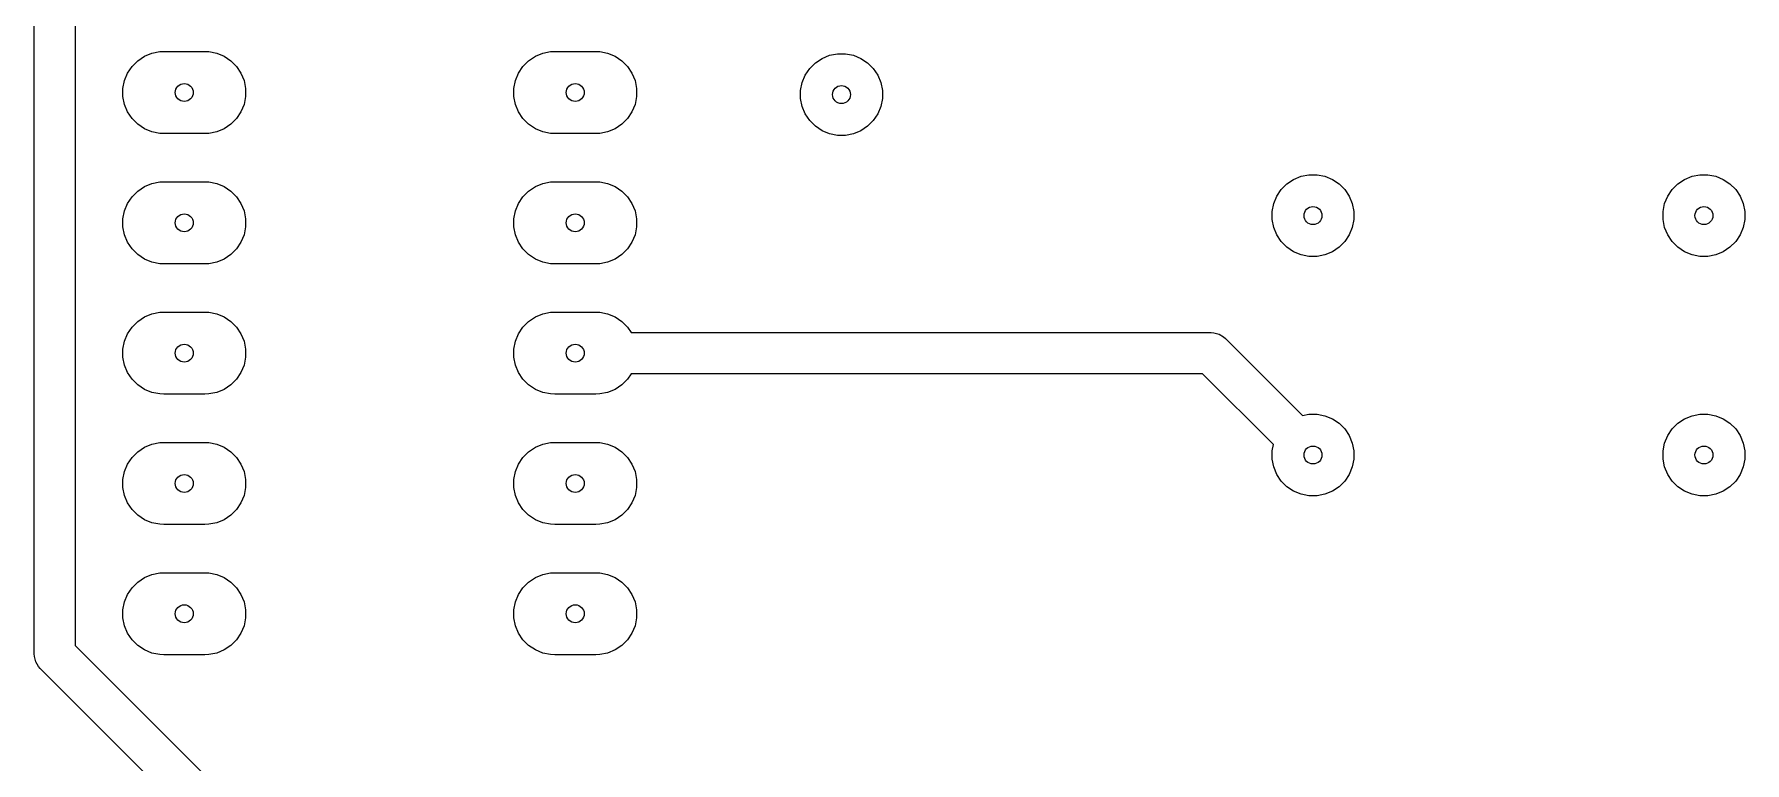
# Model space of a CAD drawing. Header units: millimetres. Extents: x 20 to 120, y -120 to -20.
# Drawn here: x 49.88 to 83.22, y -60.2 to -46 of the extents above; entities that cross this region are included whole.
import ezdxf

# ---------------------------------------------------------------- set-up
doc = ezdxf.new("R2010")
doc.units = ezdxf.units.MM
doc.layers.add('F.Cu', color=13, linetype='CONTINUOUS', true_color=0xc83434)

msp = doc.modelspace()

# ---------------------------------------------------------------- linework, layer by layer
at = {"layer": 'F.Cu', "linetype": 'CONTINUOUS'}
for p, q in [((49.8755, -58.0811), (49.8755, -40.8998)), ((50.6755, -41.065485), (50.6755, -57.915414)), ((52.321586, -46.343852), (52.4, -46.34)), ((52.4, -46.34), (53.2, -46.34)), ((53.2, -46.34), (53.278414, -46.343852)), ((59.941586, -46.343852), (60.02, -46.34)), ((60.02, -46.34), (60.82, -46.34)), ((60.82, -46.34), (60.898414, -46.343852)), ((51.694463, -46.762883), (51.781592, -46.632485)), ((51.781592, -46.632485), (51.892485, -46.521592)), ((51.892485, -46.521592), (52.022883, -46.434463)), ((52.022883, -46.434463), (52.167772, -46.374448)), ((52.167772, -46.374448), (52.321586, -46.343852)), ((53.278414, -46.343852), (53.432228, -46.374448)), ((53.432228, -46.374448), (53.577117, -46.434463)), ((53.577117, -46.434463), (53.707515, -46.521592)), ((53.707515, -46.521592), (53.818408, -46.632485)), ((53.818408, -46.632485), (53.905537, -46.762883)), ((59.314463, -46.762883), (59.401592, -46.632485)), ((59.401592, -46.632485), (59.512485, -46.521592)), ((59.512485, -46.521592), (59.642883, -46.434463)), ((59.642883, -46.434463), (59.787772, -46.374448)), ((59.787772, -46.374448), (59.941586, -46.343852)), ((60.898414, -46.343852), (61.052228, -46.374448)), ((61.052228, -46.374448), (61.197117, -46.434463)), ((61.197117, -46.434463), (61.327515, -46.521592)), ((61.327515, -46.521592), (61.438408, -46.632485)), ((61.438408, -46.632485), (61.525537, -46.762883)), ((64.904463, -46.802883), (64.991592, -46.672485)), ((64.991592, -46.672485), (65.102485, -46.561592)), ((65.102485, -46.561592), (65.232883, -46.474463)), ((65.232883, -46.474463), (65.377772, -46.414448)), ((65.377772, -46.414448), (65.531586, -46.383852)), ((65.531586, -46.383852), (65.688414, -46.383852)), ((65.688414, -46.383852), (65.842228, -46.414448)), ((65.842228, -46.414448), (65.987117, -46.474463)), ((65.987117, -46.474463), (66.117515, -46.561592)), ((66.117515, -46.561592), (66.228408, -46.672485)), ((66.228408, -46.672485), (66.315537, -46.802883)), ((51.603852, -47.061586), (51.634448, -46.907772)), ((51.634448, -46.907772), (51.694463, -46.762883)), ((53.905537, -46.762883), (53.965552, -46.907772)), ((53.965552, -46.907772), (53.996148, -47.061586)), ((59.223852, -47.061586), (59.254448, -46.907772)), ((59.254448, -46.907772), (59.314463, -46.762883)), ((61.525537, -46.762883), (61.585552, -46.907772)), ((61.585552, -46.907772), (61.616148, -47.061586)), ((64.813852, -47.101586), (64.844448, -46.947772)), ((64.844448, -46.947772), (64.904463, -46.802883)), ((66.315537, -46.802883), (66.375552, -46.947772)), ((66.375552, -46.947772), (66.406148, -47.101586)), ((51.603852, -47.218414), (51.603852, -47.061586)), ((51.634448, -47.372228), (51.603852, -47.218414)), ((53.996148, -47.218414), (53.965552, -47.372228)), ((53.996148, -47.061586), (53.996148, -47.218414)), ((59.223852, -47.218414), (59.223852, -47.061586)), ((59.254448, -47.372228), (59.223852, -47.218414)), ((61.616148, -47.218414), (61.585552, -47.372228)), ((61.616148, -47.061586), (61.616148, -47.218414)), ((64.813852, -47.258414), (64.813852, -47.101586)), ((64.844448, -47.412228), (64.813852, -47.258414)), ((66.406148, -47.258414), (66.375552, -47.412228)), ((66.406148, -47.101586), (66.406148, -47.258414)), ((51.694463, -47.517117), (51.634448, -47.372228)), ((51.781592, -47.647515), (51.694463, -47.517117)), ((51.892485, -47.758408), (51.781592, -47.647515)), ((53.818408, -47.647515), (53.707515, -47.758408)), ((53.905537, -47.517117), (53.818408, -47.647515)), ((53.965552, -47.372228), (53.905537, -47.517117)), ((59.314463, -47.517117), (59.254448, -47.372228)), ((59.401592, -47.647515), (59.314463, -47.517117)), ((59.512485, -47.758408), (59.401592, -47.647515)), ((61.438408, -47.647515), (61.327515, -47.758408)), ((61.525537, -47.517117), (61.438408, -47.647515)), ((61.585552, -47.372228), (61.525537, -47.517117)), ((64.904463, -47.557117), (64.844448, -47.412228)), ((64.991592, -47.687515), (64.904463, -47.557117)), ((66.315537, -47.557117), (66.228408, -47.687515)), ((66.375552, -47.412228), (66.315537, -47.557117)), ((52.022883, -47.845537), (51.892485, -47.758408)), ((52.167772, -47.905552), (52.022883, -47.845537)), ((52.321586, -47.936148), (52.167772, -47.905552)), ((52.4, -47.94), (52.321586, -47.936148)), ((53.2, -47.94), (52.4, -47.94)), ((53.278414, -47.936148), (53.2, -47.94)), ((53.432228, -47.905552), (53.278414, -47.936148)), ((53.577117, -47.845537), (53.432228, -47.905552)), ((53.707515, -47.758408), (53.577117, -47.845537)), ((59.642883, -47.845537), (59.512485, -47.758408)), ((59.787772, -47.905552), (59.642883, -47.845537)), ((59.941586, -47.936148), (59.787772, -47.905552)), ((60.02, -47.94), (59.941586, -47.936148)), ((60.82, -47.94), (60.02, -47.94)), ((60.898414, -47.936148), (60.82, -47.94)), ((61.052228, -47.905552), (60.898414, -47.936148)), ((61.197117, -47.845537), (61.052228, -47.905552)), ((61.327515, -47.758408), (61.197117, -47.845537)), ((65.102485, -47.798408), (64.991592, -47.687515)), ((65.232883, -47.885537), (65.102485, -47.798408)), ((65.377772, -47.945552), (65.232883, -47.885537)), ((65.531586, -47.976148), (65.377772, -47.945552)), ((65.688414, -47.976148), (65.531586, -47.976148)), ((65.842228, -47.945552), (65.688414, -47.976148)), ((65.987117, -47.885537), (65.842228, -47.945552)), ((66.117515, -47.798408), (65.987117, -47.885537)), ((66.228408, -47.687515), (66.117515, -47.798408)), ((51.892485, -49.061592), (52.022883, -48.974463)), ((52.022883, -48.974463), (52.167772, -48.914448)), ((52.167772, -48.914448), (52.321586, -48.883852)), ((52.321586, -48.883852), (52.4, -48.88)), ((52.4, -48.88), (53.2, -48.88)), ((53.2, -48.88), (53.278414, -48.883852)), ((53.278414, -48.883852), (53.432228, -48.914448)), ((53.432228, -48.914448), (53.577117, -48.974463)), ((53.577117, -48.974463), (53.707515, -49.061592)), ((59.512485, -49.061592), (59.642883, -48.974463)), ((59.642883, -48.974463), (59.787772, -48.914448)), ((59.787772, -48.914448), (59.941586, -48.883852)), ((59.941586, -48.883852), (60.02, -48.88)), ((60.02, -48.88), (60.82, -48.88)), ((60.82, -48.88), (60.898414, -48.883852)), ((60.898414, -48.883852), (61.052228, -48.914448)), ((61.052228, -48.914448), (61.197117, -48.974463)), ((61.197117, -48.974463), (61.327515, -49.061592)), ((74.181592, -49.030785), (74.292485, -48.919892)), ((74.292485, -48.919892), (74.422883, -48.832763)), ((74.422883, -48.832763), (74.567772, -48.772748)), ((74.567772, -48.772748), (74.721586, -48.742152)), ((74.721586, -48.742152), (74.878414, -48.742152)), ((74.878414, -48.742152), (75.032228, -48.772748)), ((75.032228, -48.772748), (75.177117, -48.832763)), ((75.177117, -48.832763), (75.307515, -48.919892)), ((75.307515, -48.919892), (75.418408, -49.030785)), ((81.801592, -49.030785), (81.912485, -48.919892)), ((81.912485, -48.919892), (82.042883, -48.832763)), ((82.042883, -48.832763), (82.187772, -48.772748)), ((82.187772, -48.772748), (82.341586, -48.742152)), ((82.341586, -48.742152), (82.498414, -48.742152)), ((82.498414, -48.742152), (82.652228, -48.772748)), ((82.652228, -48.772748), (82.797117, -48.832763)), ((82.797117, -48.832763), (82.927515, -48.919892)), ((82.927515, -48.919892), (83.038408, -49.030785)), ((51.634448, -49.447772), (51.694463, -49.302883)), ((51.694463, -49.302883), (51.781592, -49.172485)), ((51.781592, -49.172485), (51.892485, -49.061592)), ((53.707515, -49.061592), (53.818408, -49.172485)), ((53.818408, -49.172485), (53.905537, -49.302883)), ((53.905537, -49.302883), (53.965552, -49.447772)), ((59.254448, -49.447772), (59.314463, -49.302883)), ((59.314463, -49.302883), (59.401592, -49.172485)), ((59.401592, -49.172485), (59.512485, -49.061592)), ((61.327515, -49.061592), (61.438408, -49.172485)), ((61.438408, -49.172485), (61.525537, -49.302883)), ((61.525537, -49.302883), (61.585552, -49.447772)), ((74.003852, -49.459886), (74.034448, -49.306072)), ((74.034448, -49.306072), (74.094463, -49.161183)), ((74.094463, -49.161183), (74.181592, -49.030785)), ((75.418408, -49.030785), (75.505537, -49.161183)), ((75.505537, -49.161183), (75.565552, -49.306072)), ((75.565552, -49.306072), (75.596148, -49.459886)), ((81.623852, -49.459886), (81.654448, -49.306072)), ((81.654448, -49.306072), (81.714463, -49.161183)), ((81.714463, -49.161183), (81.801592, -49.030785)), ((83.038408, -49.030785), (83.125537, -49.161183)), ((83.125537, -49.161183), (83.185552, -49.306072)), ((83.185552, -49.306072), (83.216148, -49.459886)), ((51.603852, -49.601586), (51.634448, -49.447772)), ((51.603852, -49.758414), (51.603852, -49.601586)), ((53.965552, -49.447772), (53.996148, -49.601586)), ((53.996148, -49.601586), (53.996148, -49.758414)), ((59.223852, -49.601586), (59.254448, -49.447772)), ((59.223852, -49.758414), (59.223852, -49.601586)), ((61.585552, -49.447772), (61.616148, -49.601586)), ((61.616148, -49.601586), (61.616148, -49.758414)), ((74.003852, -49.616714), (74.003852, -49.459886)), ((74.034448, -49.770528), (74.003852, -49.616714)), ((75.596148, -49.616714), (75.565552, -49.770528)), ((75.596148, -49.459886), (75.596148, -49.616714)), ((81.623852, -49.616714), (81.623852, -49.459886)), ((81.654448, -49.770528), (81.623852, -49.616714)), ((83.216148, -49.616714), (83.185552, -49.770528)), ((83.216148, -49.459886), (83.216148, -49.616714)), ((51.634448, -49.912228), (51.603852, -49.758414)), ((51.694463, -50.057117), (51.634448, -49.912228)), ((53.965552, -49.912228), (53.905537, -50.057117)), ((53.996148, -49.758414), (53.965552, -49.912228)), ((59.254448, -49.912228), (59.223852, -49.758414)), ((59.314463, -50.057117), (59.254448, -49.912228)), ((61.585552, -49.912228), (61.525537, -50.057117)), ((61.616148, -49.758414), (61.585552, -49.912228)), ((74.094463, -49.915417), (74.034448, -49.770528)), ((74.181592, -50.045815), (74.094463, -49.915417)), ((75.505537, -49.915417), (75.418408, -50.045815)), ((75.565552, -49.770528), (75.505537, -49.915417)), ((81.714463, -49.915417), (81.654448, -49.770528)), ((81.801592, -50.045815), (81.714463, -49.915417)), ((83.125537, -49.915417), (83.038408, -50.045815)), ((83.185552, -49.770528), (83.125537, -49.915417)), ((51.781592, -50.187515), (51.694463, -50.057117)), ((51.892485, -50.298408), (51.781592, -50.187515)), ((52.022883, -50.385537), (51.892485, -50.298408)), ((53.707515, -50.298408), (53.577117, -50.385537)), ((53.818408, -50.187515), (53.707515, -50.298408)), ((53.905537, -50.057117), (53.818408, -50.187515)), ((59.401592, -50.187515), (59.314463, -50.057117)), ((59.512485, -50.298408), (59.401592, -50.187515)), ((59.642883, -50.385537), (59.512485, -50.298408)), ((61.327515, -50.298408), (61.197117, -50.385537)), ((61.438408, -50.187515), (61.327515, -50.298408)), ((61.525537, -50.057117), (61.438408, -50.187515)), ((74.292485, -50.156708), (74.181592, -50.045815)), ((74.422883, -50.243837), (74.292485, -50.156708)), ((74.567772, -50.303852), (74.422883, -50.243837)), ((74.721586, -50.334448), (74.567772, -50.303852)), ((74.878414, -50.334448), (74.721586, -50.334448)), ((75.032228, -50.303852), (74.878414, -50.334448)), ((75.177117, -50.243837), (75.032228, -50.303852)), ((75.307515, -50.156708), (75.177117, -50.243837)), ((75.418408, -50.045815), (75.307515, -50.156708)), ((81.912485, -50.156708), (81.801592, -50.045815)), ((82.042883, -50.243837), (81.912485, -50.156708)), ((82.187772, -50.303852), (82.042883, -50.243837)), ((82.341586, -50.334448), (82.187772, -50.303852)), ((82.498414, -50.334448), (82.341586, -50.334448)), ((82.652228, -50.303852), (82.498414, -50.334448)), ((82.797117, -50.243837), (82.652228, -50.303852)), ((82.927515, -50.156708), (82.797117, -50.243837)), ((83.038408, -50.045815), (82.927515, -50.156708)), ((52.167772, -50.445552), (52.022883, -50.385537)), ((52.321586, -50.476148), (52.167772, -50.445552)), ((52.4, -50.48), (52.321586, -50.476148)), ((53.2, -50.48), (52.4, -50.48)), ((53.278414, -50.476148), (53.2, -50.48)), ((53.432228, -50.445552), (53.278414, -50.476148)), ((53.577117, -50.385537), (53.432228, -50.445552)), ((59.787772, -50.445552), (59.642883, -50.385537)), ((59.941586, -50.476148), (59.787772, -50.445552)), ((60.02, -50.48), (59.941586, -50.476148)), ((60.82, -50.48), (60.02, -50.48)), ((60.898414, -50.476148), (60.82, -50.48)), ((61.052228, -50.445552), (60.898414, -50.476148)), ((61.197117, -50.385537), (61.052228, -50.445552)), ((51.781592, -51.712485), (51.892485, -51.601592)), ((51.892485, -51.601592), (52.022883, -51.514463)), ((52.022883, -51.514463), (52.167772, -51.454448)), ((52.167772, -51.454448), (52.321586, -51.423852)), ((52.321586, -51.423852), (52.4, -51.42)), ((52.4, -51.42), (53.2, -51.42)), ((53.2, -51.42), (53.278414, -51.423852)), ((53.278414, -51.423852), (53.432228, -51.454448)), ((53.432228, -51.454448), (53.577117, -51.514463)), ((53.577117, -51.514463), (53.707515, -51.601592)), ((53.707515, -51.601592), (53.818408, -51.712485)), ((59.401592, -51.712485), (59.512485, -51.601592)), ((59.512485, -51.601592), (59.642883, -51.514463)), ((59.642883, -51.514463), (59.787772, -51.454448)), ((59.787772, -51.454448), (59.941586, -51.423852)), ((59.941586, -51.423852), (60.02, -51.42)), ((60.02, -51.42), (60.82, -51.42)), ((60.82, -51.42), (60.898414, -51.423852)), ((60.898414, -51.423852), (61.052228, -51.454448)), ((61.052228, -51.454448), (61.197117, -51.514463)), ((61.197117, -51.514463), (61.327515, -51.601592)), ((61.327515, -51.601592), (61.438408, -51.712485)), ((51.603852, -52.141586), (51.634448, -51.987772)), ((51.634448, -51.987772), (51.694463, -51.842883)), ((51.694463, -51.842883), (51.781592, -51.712485)), ((53.818408, -51.712485), (53.905537, -51.842883)), ((53.905537, -51.842883), (53.965552, -51.987772)), ((53.965552, -51.987772), (53.996148, -52.141586)), ((59.223852, -52.141586), (59.254448, -51.987772)), ((59.254448, -51.987772), (59.314463, -51.842883)), ((59.314463, -51.842883), (59.401592, -51.712485)), ((61.438408, -51.712485), (61.510247, -51.82)), ((61.510247, -51.82), (72.815, -51.82)), ((72.815, -51.82), (72.86721, -51.823422)), ((72.86721, -51.823422), (72.968074, -51.850448)), ((72.968074, -51.850448), (73.058505, -51.902659)), ((73.058505, -51.902659), (73.097843, -51.937157)), ((73.097843, -51.937157), (74.594764, -53.434078)), ((51.603852, -52.298414), (51.603852, -52.141586)), ((51.634448, -52.452228), (51.603852, -52.298414)), ((53.996148, -52.298414), (53.965552, -52.452228)), ((53.996148, -52.141586), (53.996148, -52.298414)), ((59.223852, -52.298414), (59.223852, -52.141586)), ((59.254448, -52.452228), (59.223852, -52.298414)), ((51.694463, -52.597117), (51.634448, -52.452228)), ((51.781592, -52.727515), (51.694463, -52.597117)), ((53.905537, -52.597117), (53.818408, -52.727515)), ((53.965552, -52.452228), (53.905537, -52.597117)), ((59.314463, -52.597117), (59.254448, -52.452228)), ((59.401592, -52.727515), (59.314463, -52.597117)), ((61.510247, -52.62), (61.438408, -52.727515)), ((72.649314, -52.62), (61.510247, -52.62)), ((74.029078, -53.999764), (72.649314, -52.62)), ((51.892485, -52.838408), (51.781592, -52.727515)), ((52.022883, -52.925537), (51.892485, -52.838408)), ((52.167772, -52.985552), (52.022883, -52.925537)), ((52.321586, -53.016148), (52.167772, -52.985552)), ((53.432228, -52.985552), (53.278414, -53.016148)), ((53.577117, -52.925537), (53.432228, -52.985552)), ((53.707515, -52.838408), (53.577117, -52.925537)), ((53.818408, -52.727515), (53.707515, -52.838408)), ((59.512485, -52.838408), (59.401592, -52.727515)), ((59.642883, -52.925537), (59.512485, -52.838408)), ((59.787772, -52.985552), (59.642883, -52.925537)), ((59.941586, -53.016148), (59.787772, -52.985552)), ((61.052228, -52.985552), (60.898414, -53.016148)), ((61.197117, -52.925537), (61.052228, -52.985552)), ((61.327515, -52.838408), (61.197117, -52.925537)), ((61.438408, -52.727515), (61.327515, -52.838408)), ((52.4, -53.02), (52.321586, -53.016148)), ((53.2, -53.02), (52.4, -53.02)), ((53.278414, -53.016148), (53.2, -53.02)), ((60.02, -53.02), (59.941586, -53.016148)), ((60.82, -53.02), (60.02, -53.02)), ((60.898414, -53.016148), (60.82, -53.02)), ((74.594764, -53.434078), (74.721586, -53.408852)), ((74.721586, -53.408852), (74.878414, -53.408852)), ((74.878414, -53.408852), (75.032228, -53.439448)), ((75.032228, -53.439448), (75.177117, -53.499463)), ((75.177117, -53.499463), (75.307515, -53.586592)), ((75.307515, -53.586592), (75.418408, -53.697485)), ((81.801592, -53.697485), (81.912485, -53.586592)), ((81.912485, -53.586592), (82.042883, -53.499463)), ((82.042883, -53.499463), (82.187772, -53.439448)), ((82.187772, -53.439448), (82.341586, -53.408852)), ((82.341586, -53.408852), (82.498414, -53.408852)), ((82.498414, -53.408852), (82.652228, -53.439448)), ((82.652228, -53.439448), (82.797117, -53.499463)), ((82.797117, -53.499463), (82.927515, -53.586592)), ((82.927515, -53.586592), (83.038408, -53.697485)), ((52.022883, -54.054463), (52.167772, -53.994448)), ((52.167772, -53.994448), (52.321586, -53.963852)), ((52.321586, -53.963852), (52.4, -53.96)), ((52.4, -53.96), (53.2, -53.96)), ((53.2, -53.96), (53.278414, -53.963852)), ((53.278414, -53.963852), (53.432228, -53.994448)), ((53.432228, -53.994448), (53.577117, -54.054463)), ((59.642883, -54.054463), (59.787772, -53.994448)), ((59.787772, -53.994448), (59.941586, -53.963852)), ((59.941586, -53.963852), (60.02, -53.96)), ((60.02, -53.96), (60.82, -53.96)), ((60.82, -53.96), (60.898414, -53.963852)), ((60.898414, -53.963852), (61.052228, -53.994448)), ((61.052228, -53.994448), (61.197117, -54.054463)), ((74.003852, -54.126586), (74.029078, -53.999764)), ((75.418408, -53.697485), (75.505537, -53.827883)), ((75.505537, -53.827883), (75.565552, -53.972772)), ((75.565552, -53.972772), (75.596148, -54.126586)), ((81.623852, -54.126586), (81.654448, -53.972772)), ((81.654448, -53.972772), (81.714463, -53.827883)), ((81.714463, -53.827883), (81.801592, -53.697485)), ((83.038408, -53.697485), (83.125537, -53.827883)), ((83.125537, -53.827883), (83.185552, -53.972772)), ((83.185552, -53.972772), (83.216148, -54.126586)), ((51.694463, -54.382883), (51.781592, -54.252485)), ((51.781592, -54.252485), (51.892485, -54.141592)), ((51.892485, -54.141592), (52.022883, -54.054463)), ((53.577117, -54.054463), (53.707515, -54.141592)), ((53.707515, -54.141592), (53.818408, -54.252485)), ((53.818408, -54.252485), (53.905537, -54.382883)), ((59.314463, -54.382883), (59.401592, -54.252485)), ((59.401592, -54.252485), (59.512485, -54.141592)), ((59.512485, -54.141592), (59.642883, -54.054463)), ((61.197117, -54.054463), (61.327515, -54.141592)), ((61.327515, -54.141592), (61.438408, -54.252485)), ((61.438408, -54.252485), (61.525537, -54.382883)), ((74.003852, -54.283414), (74.003852, -54.126586)), ((74.034448, -54.437228), (74.003852, -54.283414)), ((75.596148, -54.283414), (75.565552, -54.437228)), ((75.596148, -54.126586), (75.596148, -54.283414)), ((81.623852, -54.283414), (81.623852, -54.126586)), ((81.654448, -54.437228), (81.623852, -54.283414)), ((83.216148, -54.283414), (83.185552, -54.437228)), ((83.216148, -54.126586), (83.216148, -54.283414)), ((51.603852, -54.681586), (51.634448, -54.527772)), ((51.634448, -54.527772), (51.694463, -54.382883)), ((53.905537, -54.382883), (53.965552, -54.527772)), ((53.965552, -54.527772), (53.996148, -54.681586)), ((59.223852, -54.681586), (59.254448, -54.527772)), ((59.254448, -54.527772), (59.314463, -54.382883)), ((61.525537, -54.382883), (61.585552, -54.527772)), ((61.585552, -54.527772), (61.616148, -54.681586)), ((74.094463, -54.582117), (74.034448, -54.437228)), ((74.181592, -54.712515), (74.094463, -54.582117)), ((75.505537, -54.582117), (75.418408, -54.712515)), ((75.565552, -54.437228), (75.505537, -54.582117)), ((81.714463, -54.582117), (81.654448, -54.437228)), ((81.801592, -54.712515), (81.714463, -54.582117)), ((83.125537, -54.582117), (83.038408, -54.712515)), ((83.185552, -54.437228), (83.125537, -54.582117)), ((51.603852, -54.838414), (51.603852, -54.681586)), ((51.634448, -54.992228), (51.603852, -54.838414)), ((51.694463, -55.137117), (51.634448, -54.992228)), ((53.965552, -54.992228), (53.905537, -55.137117)), ((53.996148, -54.838414), (53.965552, -54.992228)), ((53.996148, -54.681586), (53.996148, -54.838414)), ((59.223852, -54.838414), (59.223852, -54.681586)), ((59.254448, -54.992228), (59.223852, -54.838414)), ((59.314463, -55.137117), (59.254448, -54.992228)), ((61.585552, -54.992228), (61.525537, -55.137117)), ((61.616148, -54.838414), (61.585552, -54.992228)), ((61.616148, -54.681586), (61.616148, -54.838414)), ((74.292485, -54.823408), (74.181592, -54.712515)), ((74.422883, -54.910537), (74.292485, -54.823408)), ((74.567772, -54.970552), (74.422883, -54.910537)), ((74.721586, -55.001148), (74.567772, -54.970552)), ((74.878414, -55.001148), (74.721586, -55.001148)), ((75.032228, -54.970552), (74.878414, -55.001148)), ((75.177117, -54.910537), (75.032228, -54.970552)), ((75.307515, -54.823408), (75.177117, -54.910537)), ((75.418408, -54.712515), (75.307515, -54.823408)), ((81.912485, -54.823408), (81.801592, -54.712515)), ((82.042883, -54.910537), (81.912485, -54.823408)), ((82.187772, -54.970552), (82.042883, -54.910537)), ((82.341586, -55.001148), (82.187772, -54.970552)), ((82.498414, -55.001148), (82.341586, -55.001148)), ((82.652228, -54.970552), (82.498414, -55.001148)), ((82.797117, -54.910537), (82.652228, -54.970552)), ((82.927515, -54.823408), (82.797117, -54.910537)), ((83.038408, -54.712515), (82.927515, -54.823408)), ((51.781592, -55.267515), (51.694463, -55.137117)), ((51.892485, -55.378408), (51.781592, -55.267515)), ((53.818408, -55.267515), (53.707515, -55.378408)), ((53.905537, -55.137117), (53.818408, -55.267515)), ((59.401592, -55.267515), (59.314463, -55.137117)), ((59.512485, -55.378408), (59.401592, -55.267515)), ((61.438408, -55.267515), (61.327515, -55.378408)), ((61.525537, -55.137117), (61.438408, -55.267515)), ((52.022883, -55.465537), (51.892485, -55.378408)), ((52.167772, -55.525552), (52.022883, -55.465537)), ((52.321586, -55.556148), (52.167772, -55.525552)), ((52.4, -55.56), (52.321586, -55.556148)), ((53.2, -55.56), (52.4, -55.56)), ((53.278414, -55.556148), (53.2, -55.56)), ((53.432228, -55.525552), (53.278414, -55.556148)), ((53.577117, -55.465537), (53.432228, -55.525552)), ((53.707515, -55.378408), (53.577117, -55.465537)), ((59.642883, -55.465537), (59.512485, -55.378408)), ((59.787772, -55.525552), (59.642883, -55.465537)), ((59.941586, -55.556148), (59.787772, -55.525552)), ((60.02, -55.56), (59.941586, -55.556148)), ((60.82, -55.56), (60.02, -55.56)), ((60.898414, -55.556148), (60.82, -55.56)), ((61.052228, -55.525552), (60.898414, -55.556148)), ((61.197117, -55.465537), (61.052228, -55.525552)), ((61.327515, -55.378408), (61.197117, -55.465537)), ((51.892485, -56.681592), (52.022883, -56.594463)), ((52.022883, -56.594463), (52.167772, -56.534448)), ((52.167772, -56.534448), (52.321586, -56.503852)), ((52.321586, -56.503852), (52.4, -56.5)), ((52.4, -56.5), (53.2, -56.5)), ((53.2, -56.5), (53.278414, -56.503852)), ((53.278414, -56.503852), (53.432228, -56.534448)), ((53.432228, -56.534448), (53.577117, -56.594463)), ((53.577117, -56.594463), (53.707515, -56.681592)), ((59.512485, -56.681592), (59.642883, -56.594463)), ((59.642883, -56.594463), (59.787772, -56.534448)), ((59.787772, -56.534448), (59.941586, -56.503852)), ((59.941586, -56.503852), (60.02, -56.5)), ((60.02, -56.5), (60.82, -56.5)), ((60.82, -56.5), (60.898414, -56.503852)), ((60.898414, -56.503852), (61.052228, -56.534448)), ((61.052228, -56.534448), (61.197117, -56.594463)), ((61.197117, -56.594463), (61.327515, -56.681592)), ((51.634448, -57.067772), (51.694463, -56.922883)), ((51.694463, -56.922883), (51.781592, -56.792485)), ((51.781592, -56.792485), (51.892485, -56.681592)), ((53.707515, -56.681592), (53.818408, -56.792485)), ((53.818408, -56.792485), (53.905537, -56.922883)), ((53.905537, -56.922883), (53.965552, -57.067772)), ((59.254448, -57.067772), (59.314463, -56.922883)), ((59.314463, -56.922883), (59.401592, -56.792485)), ((59.401592, -56.792485), (59.512485, -56.681592)), ((61.327515, -56.681592), (61.438408, -56.792485)), ((61.438408, -56.792485), (61.525537, -56.922883)), ((61.525537, -56.922883), (61.585552, -57.067772)), ((51.603852, -57.221586), (51.634448, -57.067772)), ((51.603852, -57.378414), (51.603852, -57.221586)), ((53.965552, -57.067772), (53.996148, -57.221586)), ((53.996148, -57.221586), (53.996148, -57.378414)), ((59.223852, -57.221586), (59.254448, -57.067772)), ((59.223852, -57.378414), (59.223852, -57.221586)), ((61.585552, -57.067772), (61.616148, -57.221586)), ((61.616148, -57.221586), (61.616148, -57.378414)), ((51.634448, -57.532228), (51.603852, -57.378414)), ((51.694463, -57.677117), (51.634448, -57.532228)), ((51.781592, -57.807515), (51.694463, -57.677117)), ((53.905537, -57.677117), (53.818408, -57.807515)), ((53.965552, -57.532228), (53.905537, -57.677117)), ((53.996148, -57.378414), (53.965552, -57.532228)), ((59.254448, -57.532228), (59.223852, -57.378414)), ((59.314463, -57.677117), (59.254448, -57.532228)), ((59.401592, -57.807515), (59.314463, -57.677117)), ((61.525537, -57.677117), (61.438408, -57.807515)), ((61.585552, -57.532228), (61.525537, -57.677117)), ((61.616148, -57.378414), (61.585552, -57.532228)), ((50.6755, -57.915414), (56.089886, -63.3298)), ((51.892485, -57.918408), (51.781592, -57.807515)), ((52.022883, -58.005537), (51.892485, -57.918408)), ((52.167772, -58.065552), (52.022883, -58.005537)), ((53.577117, -58.005537), (53.432228, -58.065552)), ((53.707515, -57.918408), (53.577117, -58.005537)), ((53.818408, -57.807515), (53.707515, -57.918408)), ((59.512485, -57.918408), (59.401592, -57.807515)), ((59.642883, -58.005537), (59.512485, -57.918408)), ((59.787772, -58.065552), (59.642883, -58.005537)), ((61.197117, -58.005537), (61.052228, -58.065552)), ((61.327515, -57.918408), (61.197117, -58.005537)), ((61.438408, -57.807515), (61.327515, -57.918408)), ((49.878922, -58.13331), (49.8755, -58.0811)), ((49.905948, -58.234174), (49.878922, -58.13331)), ((49.958159, -58.324605), (49.905948, -58.234174)), ((49.992657, -58.363943), (49.958159, -58.324605)), ((52.321586, -58.096148), (52.167772, -58.065552)), ((52.4, -58.1), (52.321586, -58.096148)), ((53.2, -58.1), (52.4, -58.1)), ((53.278414, -58.096148), (53.2, -58.1)), ((53.432228, -58.065552), (53.278414, -58.096148)), ((59.941586, -58.096148), (59.787772, -58.065552)), ((60.02, -58.1), (59.941586, -58.096148)), ((60.82, -58.1), (60.02, -58.1)), ((60.898414, -58.096148), (60.82, -58.1)), ((61.052228, -58.065552), (60.898414, -58.096148)), ((55.641357, -64.012643), (49.992657, -58.363943))]:
    msp.add_line(p, q, dxfattribs=at)
at = {"layer": 'F.Cu'}
for centre in [(52.8, -47.14), (52.8, -47.14), (60.42, -47.14), (60.42, -47.14), (65.61, -47.18), (65.61, -47.18), (52.8, -49.68), (52.8, -49.68), (60.42, -49.68), (60.42, -49.68), (74.8, -49.5383), (74.8, -49.5383), (82.42, -49.5383), (82.42, -49.5383), (52.8, -52.22), (52.8, -52.22), (60.42, -52.22), (60.42, -52.22), (74.8, -54.205), (74.8, -54.205), (82.42, -54.205), (82.42, -54.205), (52.8, -54.76), (52.8, -54.76), (60.42, -54.76), (60.42, -54.76), (52.8, -57.3), (52.8, -57.3), (60.42, -57.3), (60.42, -57.3)]:
    msp.add_circle(centre, 0.175, dxfattribs=at)

doc.saveas('drawing.dxf')
